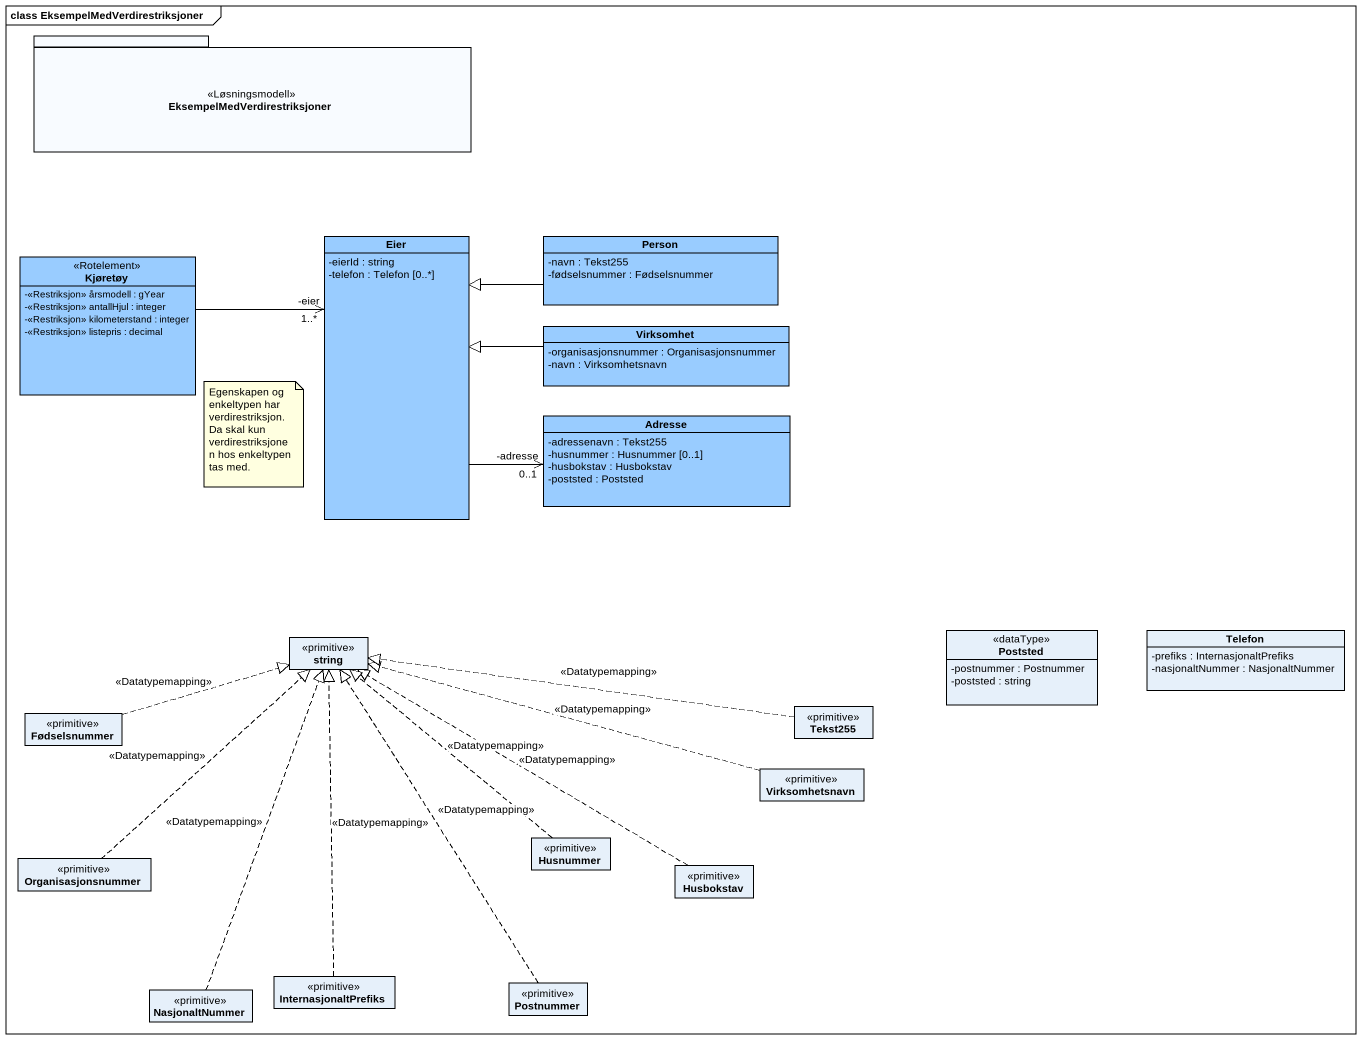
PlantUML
@startuml
mainframe class EksempelMedVerdirestriksjoner
hide circle
hide empty members
skinparam classAttributeIconSize 0
package "EksempelMedVerdirestriksjoner" as EksempelMedVerdirestriksjone <<Løsningsmodell>> {
}
class Kjøretøy <<Rotelement>> #99CCFF {
  -<<Restriksjon>> årsmodell : gYear
  -<<Restriksjon>> antallHjul : integer
  -<<Restriksjon>> kilometerstand : integer
  -<<Restriksjon>> listepris : decimal
}
class Eier #99CCFF {
  -eierId : string
  -telefon : Telefon [0..*]
}
class "Person" as Person_ #99CCFF {
  -navn : Tekst255
  -fødselsnummer : Fødselsnummer
}
class Virksomhet #99CCFF {
  -organisasjonsnummer : Organisasjonsnummer
  -navn : Virksomhetsnavn
}
class Adresse #99CCFF {
  -adressenavn : Tekst255
  -husnummer : Husnummer [0..1]
  -husbokstav : Husbokstav
  -poststed : Poststed
}
class string <<primitive>>
class Poststed <<dataType>> {
  -postnummer : Postnummer
  -poststed : string
}
class Telefon {
  -prefiks : InternasjonaltPrefiks
  -nasjonaltNummer : NasjonaltNummer
}
class Fødselsnummer <<primitive>>
class Tekst255 <<primitive>>
class Virksomhetsnavn <<primitive>>
class Husnummer <<primitive>>
class Organisasjonsnummer <<primitive>>
class Husbokstav <<primitive>>
class InternasjonaltPrefiks <<primitive>>
class NasjonaltNummer <<primitive>>
class Postnummer <<primitive>>
Kjøretøy -right-> "-eier\n1..*" Eier
Eier -right-> "0..1\n-adresse" Adresse
Person_ -left-|> Eier
Virksomhet -left-|> Eier
Fødselsnummer .right.|> string : <<Datatypemapping>>
Tekst255 .left.|> string : <<Datatypemapping>>
Virksomhetsnavn .left.|> string : <<Datatypemapping>>
Husnummer .up.|> string : <<Datatypemapping>>
Organisasjonsnummer .up.|> string : <<Datatypemapping>>
Husbokstav .left.|> string : <<Datatypemapping>>
InternasjonaltPrefiks .up.|> string : <<Datatypemapping>>
NasjonaltNummer .up.|> string : <<Datatypemapping>>
Postnummer .up.|> string : <<Datatypemapping>>
note as N1
  Egenskapen og enkeltypen har verdirestriksjon. Da skal kun verdirestriksjonen hos enkeltypen tas med.
end note
@enduml
